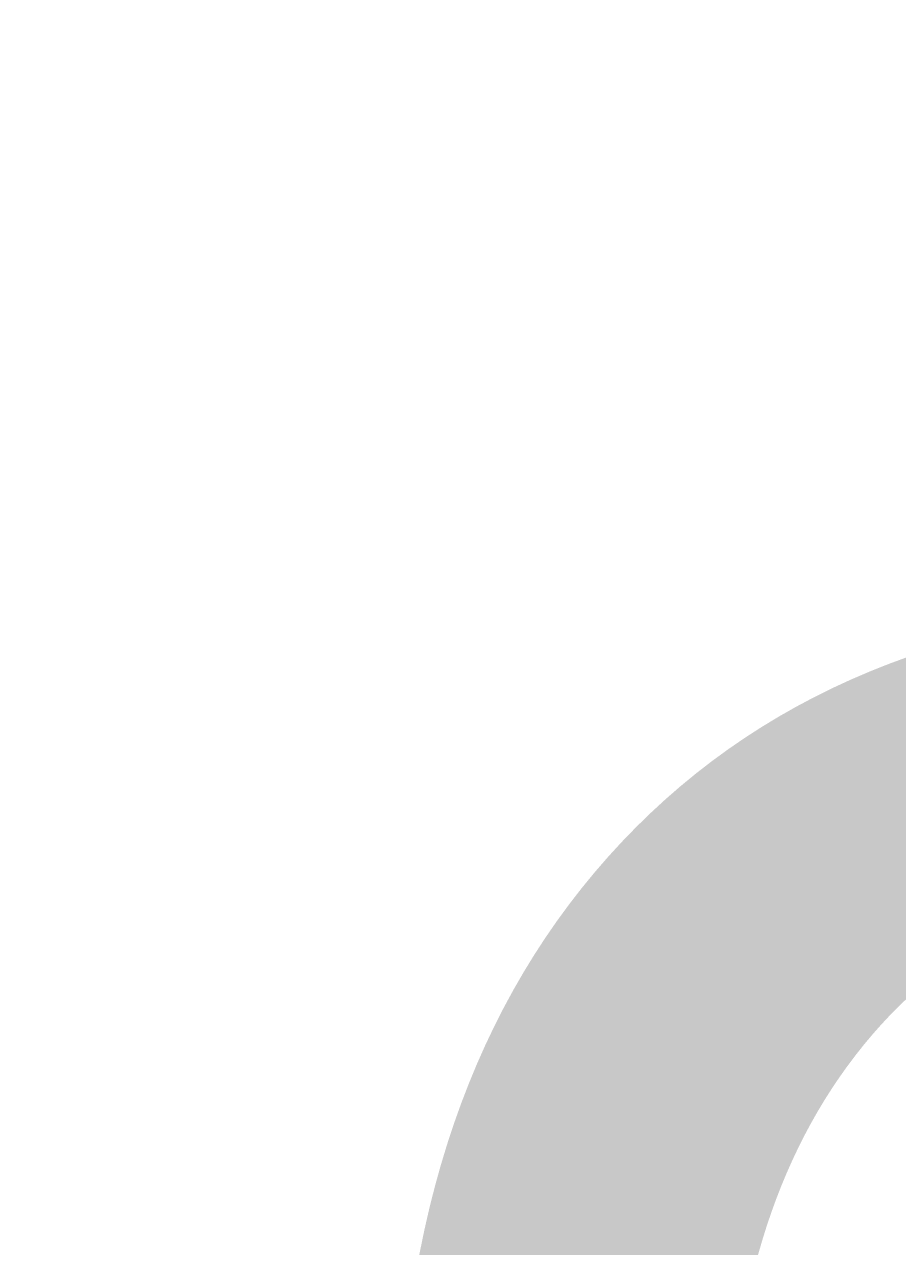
# Model space of a CAD drawing. Header units: millimetres. Extents: x -179928 to 528275, y -469666 to 511935.
# Drawn here: x 104637 to 105056, y 96907 to 97493 of the extents above; entities that cross this region are included whole.
import ezdxf

# ---------------------------------------------------------------- set-up
doc = ezdxf.new("R2010")
doc.units = ezdxf.units.MM
doc.linetypes.add('DASHED', pattern=[0.75, 0.5, -0.25])
for name, color, linetype in [('ad-Elevation 10', 8, 'Continuous'), ('ad-Furniture', 8, 'Continuous'), ('ad-Lvl-Plinth', 30, 'Continuous'), ('ad-Text main', 7, 'Continuous')]:
    doc.layers.add(name, color=color, linetype=linetype)
doc.layers.add('ad-Landscape', color=94, linetype='Continuous', lineweight=35)
doc.styles.add('Sections_The woods Site plan_Entrances$0$Standard', font='arial.ttf')
doc.styles.get("Standard").update_dxf_attribs({"font": 'arial.ttf'})

# ---------------------------------------------------------------- blocks, each defined once
blk = doc.blocks.new('A$C279134A6')
at = {"layer": 'ad-Landscape', "linetype": 'Continuous'}
for p, q in [((596, 149.1), (611.8, 82.3)), ((468.4, 120), (464.3, 27.7)), ((448.3, 72.2), (421.5, 17.4))]:
    blk.add_line(p, q, dxfattribs=at)
for points in [[(133.1, 161.8), (134.6, 159.3), (136.4, 156.4)], [(138.2, 162.3), (137.4, 159.6), (136.4, 156.4)], [(170.6, 113.9), (170.1, 113.6), (169.7, 113.3), (169.3, 113), (168.9, 112.7), (168.5, 112.3), (168.1, 112), (167.8, 111.7), (167.5, 111.3), (167.3, 110.9), (167, 110.5), (166.9, 110.1), (166.8, 109.6), (166.7, 109.1), (166.7, 108.5), (166.8, 107.8), (167, 107), (167.2, 106.2), (167.6, 105.1), (168.2, 103.9), (168.9, 102.4), (169.8, 100.7), (171, 98.6), (172.5, 96.1), (174.3, 93.2)], [(170.6, 113.9), (172, 113.8), (173.2, 113.6), (174.2, 113.5), (175, 113.2), (175.6, 113), (176.1, 112.8), (176.6, 112.5), (176.9, 112.2), (177.2, 111.9), (177.5, 111.5), (177.8, 111.1), (178, 110.7), (178.1, 110.2), (178.2, 109.6), (178.3, 108.9), (178.2, 108.1), (178.2, 107.2), (178, 106.1), (177.7, 104.8), (177.3, 103.2), (176.8, 101.4), (176.1, 99.1), (175.3, 96.4), (174.3, 93.2)], [(527.1, 98.3), (526.4, 97.9), (525.7, 97.6), (525, 97.3), (524.4, 97), (523.7, 96.8), (523, 96.6), (522.4, 96.4), (521.7, 96.3), (521.1, 96.2), (520.5, 96.2), (519.8, 96.3), (519.2, 96.5), (518.5, 96.8), (517.7, 97.2), (517, 97.8), (516.1, 98.5), (515.2, 99.4), (514.2, 100.6), (513.2, 102), (512, 103.9), (510.6, 106.1), (509.1, 108.8), (507.5, 112.1)], [(527.1, 98.3), (527.9, 100.1), (528.5, 101.7), (528.9, 103), (529.2, 104.1), (529.4, 105.1), (529.4, 105.9), (529.3, 106.6), (529.2, 107.2), (529.1, 107.9), (528.8, 108.5), (528.5, 109), (528.1, 109.6)], [(249.6, 103.8), (249.1, 103.5), (248.7, 103.2), (248.3, 102.8), (247.8, 102.5), (247.5, 102.2), (247.1, 101.8), (246.8, 101.5), (246.5, 101.1), (246.2, 100.8), (246, 100.4), (245.8, 99.9), (245.7, 99.5), (245.7, 98.9), (245.7, 98.3), (245.8, 97.7), (246, 96.9), (246.2, 96), (246.6, 95), (247.1, 93.7), (247.9, 92.3), (248.8, 90.5), (250, 88.4), (251.5, 86), (253.3, 83.1)], [(249.6, 103.8), (251, 103.6), (252.2, 103.5), (253.2, 103.3), (253.9, 103.1), (254.6, 102.9), (255.1, 102.6), (255.5, 102.3), (255.9, 102), (256.2, 101.7), (256.5, 101.4), (256.8, 101), (257, 100.5), (257.1, 100), (257.2, 99.4), (257.2, 98.7), (257.2, 98), (257.1, 97), (257, 96), (256.7, 94.7), (256.3, 93.1), (255.8, 91.2), (255.1, 88.9), (254.3, 86.3), (253.3, 83.1)], [(283.7, 57), (282.5, 57.8), (281.5, 58.4), (280.6, 58.9), (279.9, 59.3), (279.3, 59.5), (278.7, 59.7), (278.2, 59.7), (277.7, 59.7), (277.3, 59.7), (276.8, 59.6), (276.4, 59.5), (276, 59.3), (275.5, 59), (275, 58.6), (274.6, 58.1), (274.1, 57.5), (273.5, 56.8), (273, 55.8), (272.3, 54.7), (271.6, 53.2), (270.8, 51.4), (269.8, 49.3), (268.7, 46.7), (267.4, 43.6)], [(283.7, 57), (283.8, 56.4), (283.9, 55.9), (284.1, 55.4), (284.1, 54.9), (284.2, 54.4), (284.3, 53.9), (284.3, 53.4), (284.3, 53), (284.2, 52.5), (284.2, 52.1), (284, 51.6), (283.8, 51.2), (283.5, 50.8), (283.1, 50.3), (282.6, 49.8), (281.9, 49.4), (281.2, 48.9), (280.2, 48.3), (279, 47.8), (277.5, 47.1), (275.6, 46.4), (273.4, 45.6), (270.7, 44.7), (267.4, 43.6)], [(500.6, 55.6), (499.4, 56.4), (498.4, 57.1), (497.5, 57.6), (496.8, 57.9), (496.2, 58.2), (495.6, 58.3), (495.1, 58.4), (494.6, 58.4), (494.2, 58.4), (493.8, 58.3), (493.3, 58.1), (492.9, 57.9), (492.4, 57.6), (492, 57.2), (491.5, 56.8), (491, 56.1), (490.5, 55.4), (489.9, 54.5), (489.2, 53.3), (488.5, 51.8), (487.7, 50.1), (486.7, 47.9), (485.6, 45.3), (484.3, 42.3)], [(500.6, 55.6), (500.7, 55.1), (500.9, 54.5), (501, 54), (501.1, 53.5), (501.1, 53), (501.2, 52.5), (501.2, 52), (501.2, 51.6), (501.2, 51.1), (501.1, 50.7), (500.9, 50.3), (500.7, 49.8), (500.4, 49.4), (500, 48.9), (499.5, 48.5), (498.8, 48), (498.1, 47.5), (497.1, 47), (495.9, 46.4), (494.4, 45.7), (492.6, 45), (490.3, 44.2), (487.6, 43.3), (484.3, 42.3)], [(420.1, 36.7), (419, 37.5), (418, 38.1), (417.1, 38.6), (416.4, 39), (415.7, 39.2), (415.2, 39.4), (414.7, 39.4), (414.2, 39.4), (413.7, 39.4), (413.3, 39.3), (412.9, 39.2), (412.4, 39), (412, 38.7), (411.5, 38.3), (411, 37.8), (410.5, 37.2), (410, 36.5), (409.4, 35.5), (408.8, 34.4), (408.1, 32.9), (407.2, 31.1), (406.3, 29), (405.2, 26.4), (403.9, 23.3)], [(420.1, 36.7), (420.3, 36.1), (420.4, 35.6), (420.5, 35.1), (420.6, 34.6), (420.7, 34.1), (420.7, 33.6), (420.8, 33.1), (420.8, 32.7), (420.7, 32.2), (420.6, 31.8), (420.5, 31.3), (420.2, 30.9), (419.9, 30.5), (419.5, 30), (419, 29.5), (418.4, 29.1), (417.6, 28.6), (416.7, 28), (415.5, 27.5), (414, 26.8), (412.1, 26.1), (409.9, 25.3), (407.1, 24.4), (403.9, 23.3)], [(350.3, 13.3), (349.1, 14.1), (348.1, 14.8), (347.2, 15.3), (346.5, 15.6), (345.9, 15.9), (345.3, 16), (344.8, 16.1), (344.3, 16.1), (343.9, 16.1), (343.4, 16), (343, 15.9), (342.5, 15.7), (342.1, 15.4), (341.6, 15), (341.2, 14.5), (340.7, 13.9), (340.1, 13.1), (339.6, 12.2), (338.9, 11), (338.2, 9.6), (337.4, 7.8), (336.4, 5.6), (335.3, 3.1), (334, 0)], [(350.3, 13.3), (350.4, 12.8), (350.5, 12.3), (350.7, 11.7), (350.7, 11.2), (350.8, 10.7), (350.9, 10.3), (350.9, 9.8), (350.9, 9.3), (350.8, 8.9), (350.8, 8.4), (350.6, 8), (350.4, 7.6), (350.1, 7.1), (349.7, 6.7), (349.2, 6.2), (348.5, 5.7), (347.8, 5.2), (346.8, 4.7), (345.6, 4.1), (344.1, 3.5), (342.2, 2.8), (340, 1.9), (337.3, 1), (334, 0)]]:
    blk.add_lwpolyline(points, dxfattribs=at)
for centre, radius, start, end in [((538.9, 137.6), 338.7, 144.528, 186.2468), ((-51, 364.4), 295.6, 311.5008, 334.7886), ((-226.1, 96.2), 464.8, 358.3377, 17.8186), ((1454.7, -128.4), 1021, 160.9443, 171.6517), ((97.2, 158.4), 89, 334.3958, 12.8307), ((77.9, 92.1), 147.4, 358.9379, 30.6247), ((391.6, 153.2), 155.4, 300.8041, 6.6856), ((640.2, -258.1), 464.8, 121.6227, 141.1035), ((681.5, 59.5), 295.6, 164.6527, 187.9404), ((653.3, 158.9), 110.4, 194.2876, 234.1159), ((609.3, 98.7), 67.9, 171.7576, 223.6802), ((434.9, -0.7), 89, 126.6105, 165.0455)]:
    blk.add_arc(centre, radius, start, end, dxfattribs=at)
blk = doc.blocks.new('zw$DAD3')
at = {"true_color": 0x7f5f3f, "transparency": 33554610}
h = blk.add_hatch(dxfattribs=at)
h.set_pattern_fill('DOTS', color=37, scale=20, angle=360)
h.set_pattern_definition([(360, (-800139.518, 271344.397), (15.875, 31.75), [0, -31.75])])
h.paths.add_polyline_path([(450, -2530), (2915, -2530), (2915, -450), (450, -450)])
at = {"layer": 'ad-Elevation 10', "linetype": 'DASHED'}
for points in [[(2193.33, 0), (2193.33, -2980)], [(2293.33, 0), (2293.33, -2980)], [(0, -943.33), (3365, -943.33)], [(0, -1043.33), (3365, -1043.33)]]:
    blk.add_lwpolyline(points, dxfattribs=at)
at = {"layer": 'ad-Landscape', "xscale": -0.5272785422807036, "yscale": 0.5272785422807036, "zscale": 0.5272785422807036, "rotation": 180}
blk.add_blockref('A$C279134A6', (1999.14, -1138.35), dxfattribs=at)
at = {"layer": 'ad-Text main', "insert": (1759.1, -1302.07), "char_height": 100, "width": 1547.8425, "attachment_point": 5, "bg_fill": 2}
blk.add_mtext("13'-9'' x 12'-10''", dxfattribs=at)
blk = doc.blocks.new('1625_East Villa')
at = {"layer": 'ad-Furniture'}
blk.add_blockref('zw$DAD3', (3610, 8185), dxfattribs=at)
blk = doc.blocks.new("All Plot's Villa Plans")
at = {"ltscale": 5, "rotation": 352.4703876422526}
blk.add_blockref('1625_East Villa', (98223.07, 90749.46), dxfattribs=at)
blk = doc.blocks.new('zw$63CD')
at = {"layer": 'ad-Lvl-Plinth', "insert": (112442.65, -2866.63), "char_height": 1269.9849, "width": 5416.267, "attachment_point": 5, "style": 'Sections_The woods Site plan_Entrances$0$Standard', "bg_fill": 19, "box_fill_scale": 1.5, "bg_fill_color": 257, "bg_fill_transparency": 0}
blk.add_mtext('\\pxt4;499.19', dxfattribs=at)

msp = doc.modelspace()

# ---------------------------------------------------------------- block references
at = {"ltscale": 5}
msp.add_blockref("All Plot's Villa Plans", (0, 0), dxfattribs=at)

# ---------------------------------------------------------------- next in the draw order: block references
at = {"layer": 'ad-Lvl-Plinth', "ltscale": 5}
msp.add_blockref('zw$63CD', (-5982.94, 99418.55), dxfattribs=at)

doc.saveas('drawing.dxf')
